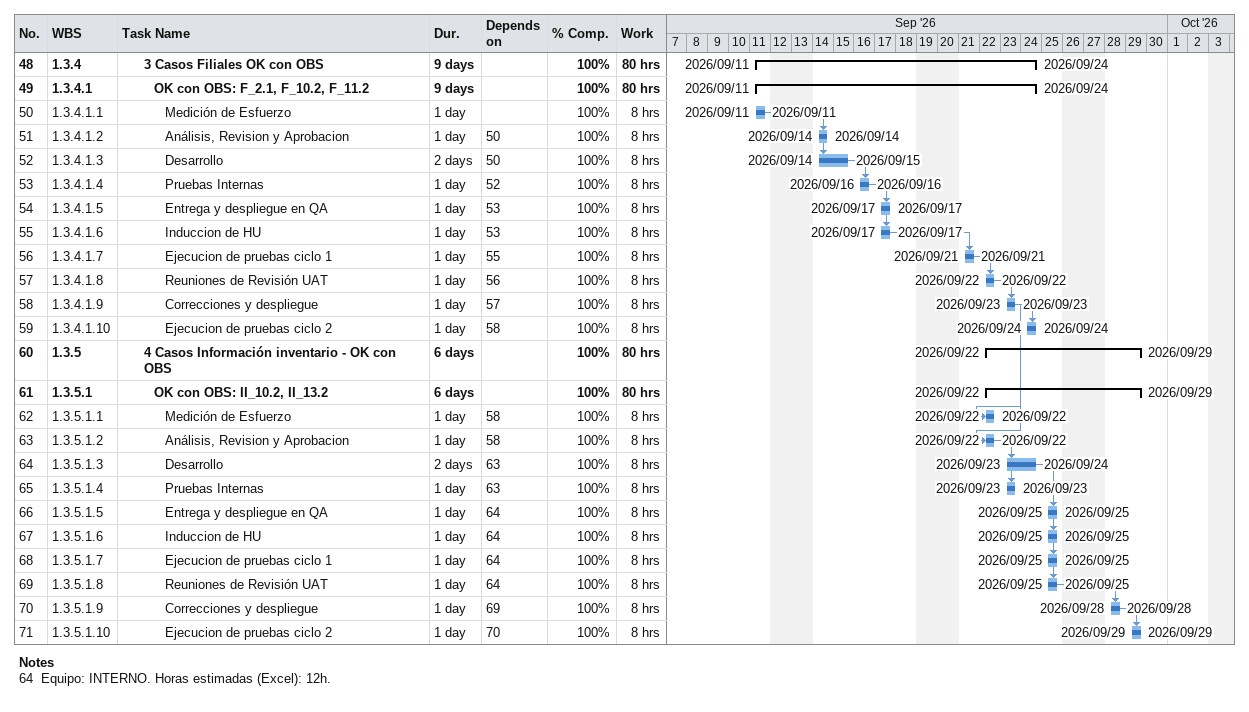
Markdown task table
| ID | WBS | Task | Duration | Start | Finish | Predecessors | % complete | Work (h) |
|---|---|---|---|---|---|---|---|---|
| 48 | 1.3.4 | **3 Casos Filiales OK con OBS** | 9d | 2026-09-11 | 2026-09-24 |  | 100 | 80 |
| 49 | 1.3.4.1 | **OK con OBS: F_2.1, F_10.2, F_11.2** | 9d | 2026-09-11 | 2026-09-24 |  | 100 | 80 |
| 50 | 1.3.4.1.1 | Medición de Esfuerzo | 1d | 2026-09-11 | 2026-09-11 |  | 100 | 8 |
| 51 | 1.3.4.1.2 | Análisis, Revision y Aprobacion | 1d | 2026-09-14 | 2026-09-14 | 50 | 100 | 8 |
| 52 | 1.3.4.1.3 | Desarrollo | 2d | 2026-09-14 | 2026-09-15 | 50 | 100 | 8 |
| 53 | 1.3.4.1.4 | Pruebas Internas | 1d | 2026-09-16 | 2026-09-16 | 52 | 100 | 8 |
| 54 | 1.3.4.1.5 | Entrega y despliegue en QA | 1d | 2026-09-17 | 2026-09-17 | 53 | 100 | 8 |
| 55 | 1.3.4.1.6 | Induccion de HU | 1d | 2026-09-17 | 2026-09-17 | 53 | 100 | 8 |
| 56 | 1.3.4.1.7 | Ejecucion de pruebas ciclo 1 | 1d | 2026-09-21 | 2026-09-21 | 55 | 100 | 8 |
| 57 | 1.3.4.1.8 | Reuniones de Revisión UAT | 1d | 2026-09-22 | 2026-09-22 | 56 | 100 | 8 |
| 58 | 1.3.4.1.9 | Correcciones y despliegue | 1d | 2026-09-23 | 2026-09-23 | 57 | 100 | 8 |
| 59 | 1.3.4.1.10 | Ejecucion de pruebas ciclo 2 | 1d | 2026-09-24 | 2026-09-24 | 58 | 100 | 8 |
| 60 | 1.3.5 | **4 Casos Información inventario - OK con OBS** | 6d | 2026-09-22 | 2026-09-29 |  | 100 | 80 |
| 61 | 1.3.5.1 | **OK con OBS: II_10.2, II_13.2** | 6d | 2026-09-22 | 2026-09-29 |  | 100 | 80 |
| 62 | 1.3.5.1.1 | Medición de Esfuerzo | 1d | 2026-09-22 | 2026-09-22 | 58 | 100 | 8 |
| 63 | 1.3.5.1.2 | Análisis, Revision y Aprobacion | 1d | 2026-09-22 | 2026-09-22 | 58 | 100 | 8 |
| 64 | 1.3.5.1.3 | Desarrollo | 2d | 2026-09-23 | 2026-09-24 | 63 | 100 | 8 |
| 65 | 1.3.5.1.4 | Pruebas Internas | 1d | 2026-09-23 | 2026-09-23 | 63 | 100 | 8 |
| 66 | 1.3.5.1.5 | Entrega y despliegue en QA | 1d | 2026-09-25 | 2026-09-25 | 64 | 100 | 8 |
| 67 | 1.3.5.1.6 | Induccion de HU | 1d | 2026-09-25 | 2026-09-25 | 64 | 100 | 8 |
| 68 | 1.3.5.1.7 | Ejecucion de pruebas ciclo 1 | 1d | 2026-09-25 | 2026-09-25 | 64 | 100 | 8 |
| 69 | 1.3.5.1.8 | Reuniones de Revisión UAT | 1d | 2026-09-25 | 2026-09-25 | 64 | 100 | 8 |
| 70 | 1.3.5.1.9 | Correcciones y despliegue | 1d | 2026-09-28 | 2026-09-28 | 69 | 100 | 8 |
| 71 | 1.3.5.1.10 | Ejecucion de pruebas ciclo 2 | 1d | 2026-09-29 | 2026-09-29 | 70 | 100 | 8 |

Notes
- 64: Equipo: INTERNO. Horas estimadas (Excel): 12h.
